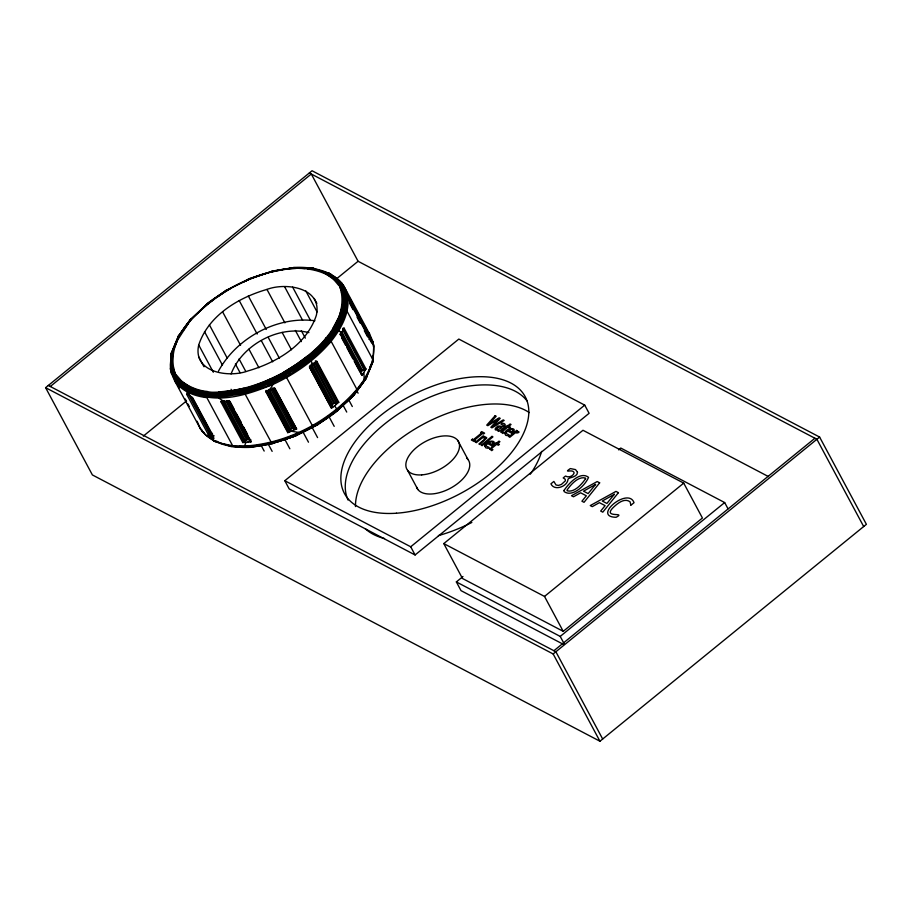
<?xml version="1.0" encoding="UTF-8"?>
<svg xmlns="http://www.w3.org/2000/svg" width="912" height="912" viewBox="0 0 912 912"><rect width="100%" height="100%" fill="white"/><g stroke="black" fill="none" stroke-linecap="round" stroke-linejoin="round"><path stroke-width="1.37" d="M315.085 425.448L312.85 426.827L317.524 424.912L337.714 410.24L334.522 405.806L331.58 408.12L330.988 407.55L309.578 367.502M293.128 267.934C261.835 271.035 231.979 284.088 207.754 304.038L190.893 319.405L178.421 336.106L171.388 352.944L170.476 368.676L171.41 373.27L174.648 380.749L200.378 428.754C211.481 444.68 232.241 448.145 250.401 447.347L251.598 446.891L248.075 446.435M372.529 358.621L372.643 355.965M349.319 399.331L353.4 395.443L365.872 378.742L372.905 361.893L373.133 356.512M171.034 356.843L171.388 352.944M170.989 357.926L170.35 364.8L171.41 373.27M189.924 321.355L189.947 320.021L190.893 319.405C176.734 334.852 166.839 358.199 177.281 378.172C207.765 406.957 256.625 387.349 288.226 370.466C314.366 353.446 344.599 328.708 343.083 294.394L337.885 282.355C320.762 264.104 293.219 266.395 270.967 272.084C247.642 278.377 225.674 289.321 206.602 304.118L226.769 289.925C212.952 300.048 197.676 310.753 187.017 325.037M198.713 344.975C192.443 372.541 228.958 378.172 248.087 370.888C276.541 362.691 306.626 344.873 316.339 315.324C322.609 287.759 286.094 282.139 266.954 289.412C238.511 297.608 208.426 315.427 198.713 344.975L213.328 372.244M313.261 363.022L334.522 402.694L331.672 404.814L330.988 407.55M229.379 289.172L226.769 289.925M317.524 424.912L317.125 423.806C341.168 408.508 364.697 388.398 373.145 360.16L347.096 311.288L344.69 309.271L341.362 309.02C334.077 337.497 307.697 358.051 283.609 372.29C259.111 385.708 231.317 394.223 203.365 391.852L202.806 396.207C226.404 401.816 251.199 393.357 273.019 384.419C295.032 374.182 315.449 359.989 331.124 341.316C341.624 328.012 351.063 311.072 347.141 293.584C340.438 271.879 313.899 266.224 293.892 267.49L270.967 272.084L271.525 271.149L294.519 267.706M353.981 395.238L356.866 389.31L366.521 376.633L366.35 378.172L353.981 395.238L347.449 400.858M272.54 388.022L293.812 427.682L289.628 429.518L287.804 432.676L296.651 428.971L294.428 427.648M251.21 441.02L250.88 441.978L242.774 442.548L220.841 401.645L221.434 400.835L243.367 441.739L242.774 442.548L246.593 439.584L250.219 439.333M269.188 389.264L290.461 428.925L289.583 431.98L267.695 390.473M373.544 347.107L372.883 341.578L369.645 334.088L343.915 286.094C337.839 277.1 327.556 271.787 316.988 270.203M272.403 271.343L248.839 278.776L244.405 281.466M288.956 430.133L287.804 432.676L265.871 391.772L269.416 390.347L273.019 384.419L244.769 393.3L222.551 396.948L222.471 392.57L244.074 388.216L245.191 394.235L271.89 443.506L295.454 436.061L299.888 433.382M179.333 336.528L177.783 338.204L177.943 336.676L190.323 319.599M175.001 346.663L179.14 335.707L172.721 351.656L172.094 366.134L177.281 378.172C186.014 385.24 196.114 390.564 207.48 391.476M372.905 361.893L373.795 345.203L370.58 337.736M231.067 373.966C242.216 344.85 278.525 325.139 308.917 332.595M361.779 375.459L365.997 369.018L344.075 328.115L341.989 331.979L338.443 331.17L339.88 326.941L336.038 324.809C342.08 311.288 344.873 295.967 337.885 282.355C325.709 270.75 308.86 268.048 292.695 267.957M273.326 442.753L272.768 443.688L250.401 447.347L244.484 446.093L229.448 445.9L231.705 446.538M171.148 354.677L177.27 339.469M245.978 442.4L244.484 446.093C287.485 443.392 328.753 421.72 356.866 389.31L331.124 341.316L310.878 359.887L290.483 374.114L286.596 377.557L312.326 425.562L317.125 423.806C290.62 438.763 260.273 449.491 229.448 445.9M369.599 368.095L371.081 364.412M250.88 441.978L229.163 400.585M218.458 371.15C236.539 337.885 277.134 315.791 314.914 320.75M333.097 328.001L338.227 318.368M326.12 337.679L324.273 341.122L327.727 343.801C339.538 329.722 349.239 312.577 347.141 293.584L349.991 302.545L371.925 343.448L371.013 338.147L349.079 297.244L349.729 300.379M177.92 339.549L190.893 319.405M341.989 331.979L339.845 334.556M354.711 393.3L346.685 401.725L349.296 398.875M293.117 430.51L294.998 427.694L273.725 388.033M177.726 337.394L189.821 320.614L207.206 303.833L189.947 320.021M177.783 338.204L179.402 335.958M183.449 330.338L188.305 323.6M366.578 377.454C345.488 411.095 309.499 432.869 271.89 443.506M178.421 336.106L171.125 353.788L170.498 369.634L175.868 382.071L186.892 391.134L202.806 396.207L222.551 396.948L218.755 398.099L224.044 401.497L228.958 401.075M365.872 378.742L373.145 360.16M250.914 439.835L247.277 439.356L244.359 442.48L245.909 439.88L243.367 441.739M200.013 310.798L207.206 303.833M343.482 404.483L336.539 410.799L347.278 401.28M354.346 394.828L337.098 411.016M365.997 369.018L362.452 370.306L360.229 372.518L354.244 361.357M336.539 410.799L343.642 404.449M334.522 405.806L338.785 402.26L316.852 361.357L309.305 366.966M365.336 370.306L362.452 370.306L360.97 371.526L340.37 333.097M45.6 387.668L312.052 170.761L819.614 437.065L866.4 524.332L599.948 741.239L92.386 474.935L45.6 387.668L553.162 653.972L599.948 741.239M50.285 386.494L311.3 174.01L358.085 261.277L768.542 476.623M143.332 436.096L186.287 401.132M337.166 278.308L358.085 261.277M309.647 367.217L331.58 408.12L331.033 405.806L333.062 406.969L331.672 404.814L333.86 403.036L338.785 402.26M284.806 480.715L458.816 339.07L584.717 405.122L589.106 413.307L415.097 554.963L289.184 488.9L284.806 480.715L410.708 546.778L415.097 554.963M410.708 546.778L584.717 405.122M443.779 543.598L582.985 430.27L683.715 483.121L702.422 518.016L563.217 631.343L462.498 578.493L443.779 543.598L544.51 596.437L563.217 631.343M563.65 644.488L461.027 590.645L456.353 581.924L462.977 576.532M618.587 449.855L620.787 448.054L724.664 502.558L728.004 508.782M544.51 596.437L683.715 483.121M456.353 581.924L560.219 636.416L724.664 502.558M553.915 650.723L814.929 438.25M553.162 653.972L819.614 437.065M368.972 339.389L371.013 338.147M312.588 364.903L310.878 359.887L307.298 356.261L288.226 370.466L290.483 374.114L267.934 385.514L266.407 381.501L270.647 378.845M335.399 411.643L321.811 421.31M247.597 442.286L249.808 440.656M371.572 363.193L372.358 362.623M186.618 394.178L191.828 396.914L213.761 437.817L208.552 435.081L186.618 394.178L187.849 393.368M217.079 441.26C214.069 442.822 212.051 439.288 211.584 436.802L213.442 435.469M207.719 303.81L214.48 299.09M216.737 297.517L223.508 292.798M337.702 410.719C312.269 430.384 282.013 444.212 249.785 447.131M219.131 295.602L231.443 288.01M283.609 372.29L295.921 364.709M317.33 424.069L319.565 422.689M192.546 397.529L211.823 433.474L208.552 435.081L212.485 433.348L209.532 435.674L211.618 434.5M212.781 435.047L210.547 436.255L212.963 440.074L222.004 443.631L232.606 445.649L206.864 397.655C194.587 396.161 181.727 391.522 174.648 380.749L175.868 382.071L177.281 378.172L188.738 386.152L186.789 390.085L188.613 395.341M226.746 290.062L249.341 279.095L243.105 282.241M291.35 431.251L298.76 432.413L294.576 435.195L295.26 436.039L317.547 424.775M173.953 376.36L173.28 376.69L174.614 379.175M314.845 268.937L313.397 268.219L307.572 268.823M296.651 428.971L274.717 388.056L269.416 390.347M290.461 428.925L294.998 427.694M286.607 438.729L295.522 435.811L274.626 442.343L286.607 438.729L298.68 433.861M211.584 436.802L214.172 435.856M250.618 278.662L271.115 271.776M331.33 274.774L329.129 273.235L326.314 274.159L337.885 282.355L341.783 283.073L347.153 295.511L343.083 294.394L341.407 292.114M335.206 402.409L335.901 402.203L314.629 362.531M261.664 445.079L264.263 444.566M343.414 328.206L344.075 328.115M283.917 269.496L296.218 268.402M218.834 391.898L231.135 390.803M256.272 445.706L259.008 445.466M224.044 401.497L220.841 401.645M361.004 374.273L363.158 374.171L360.97 373.715M293.265 267.581L314.161 268.436M299.33 268.367L304.973 268.573M239.309 446.424L251.598 446.891M230.132 446.401L251.028 447.268M371.663 341.282L372.883 341.578C375.961 354.722 370.922 368.003 364.173 379.164L363.922 372.883M312.588 268.299L330.771 274.01M213.533 440.827L230.405 446.128M204.265 432.653L202.51 431.764L201.438 429.278M316.852 361.357L315.86 361.106L337.793 402.01M309.328 172.984L816.89 439.276L863.687 526.543M48.313 385.457L555.875 651.761L602.672 739.016M213.351 437.509L209.35 433.907M329.129 273.235L340.028 282.196L345.329 294.485C346.081 338.261 302.123 366.67 267.045 383.416C238.784 394.007 200.264 404.13 176.05 380.03L170.749 367.741L172.094 366.134L173.633 368.186M328.183 273.258L338.968 282.139L344.223 294.314C344.975 337.668 301.427 365.815 266.68 382.402C238.682 392.89 200.537 402.91 176.552 379.039L171.296 366.863L171.935 352.226L172.721 351.656L173.223 353.548M208.54 434.249L213.875 438.626M210.718 437.144L212.884 438.911M207.537 435.332L215.164 441.602M333.256 278.924L338.329 284.966M366.989 330.931L369.645 334.088L368.425 332.766L368.482 333.781M176.723 375.334L181.796 381.376M189.65 395.888L187.234 392.08L209.783 434.272M457.767 440.45L468.004 459.534M560.219 636.416L564.232 643.895M348.669 299.045L369.941 338.705M349.695 303.434L353.024 309.635M357.014 317.08L360.331 323.27M364.321 330.714L367.639 336.904M342.741 328.377L364.675 369.28M342.718 329.859L363.991 369.52M341.852 331.877L362.452 370.306M341.077 332.435L361.676 370.865M340.438 334.556L362.372 375.459M341.624 337.805L345.602 345.249M346.936 347.723L352.921 358.883M407.607 470.375L417.833 489.47M314.218 298.452L316.874 303.411M305.782 290.86L317.08 311.938M356.752 390.701L358.097 393.209M292.638 287.12L310.582 320.591M348.943 400.254L352.306 406.524M284.669 286.824L302.613 320.294M342.695 404.54L346.731 412.064M301.336 330.68L305.326 338.124M315.267 361.084L337.201 401.998M295.385 330.463L301.359 341.612M313.261 364.606L333.86 403.036M311.368 364.196L332.641 403.856M310.399 365.153L331.672 404.814M310.034 365.644L331.307 405.316M309.601 366.624L330.862 406.296M266.954 289.412L284.909 322.882M328.822 416.317L334.202 426.349M282.127 332.401L291.43 349.752M248.326 295.99L266.27 329.46M268.185 337.315L279.482 358.393M312.2 427.557L317.581 437.6M261.379 340.757L272.677 361.825M239.229 300.584L257.173 334.054M303.103 432.163L308.484 442.195M274.66 388.341L295.933 428.002M272.54 389.367L293.151 427.796M270.511 388.569L291.783 428.241M248.942 349.171L258.917 367.764M268.367 389.857L289.628 429.518M266.19 390.382L288.112 431.285M287.907 431.775L265.973 390.872L265.871 391.772M222.608 311.836L240.551 345.295M284.476 438.729L289.856 448.772M239.069 358.918L245.716 371.321M235.399 364.002L240.05 372.677M209.407 324.866L227.35 358.336M268.105 443.825L272.141 451.36M204.505 331.66L222.448 365.131M231.055 389.287L232.389 391.772M261.482 446.036L264.172 451.064M229.949 401.36L233.928 408.793M236.265 413.307L241.247 422.427M243.572 426.941L247.562 434.374M229.813 401.998L249.751 439.185M228 400.699L248.6 439.117M226.678 400.938L247.277 439.356M225.994 401.166L246.593 439.584M223.976 400.573L245.248 440.234M222.904 401.314L244.177 440.975M198.668 356.843L203.992 366.749M188.522 393.038L210.455 433.941M211.06 436.529L212.963 440.074L205.69 435.07L200.378 428.754L197.152 421.264M175.948 381.649L179.265 387.851M185.25 399L186.572 401.485M187.906 403.959L189.24 406.444M370.078 337.497L371.686 341.202M369.839 338.5L370.899 340.963M340.985 282.515L346.332 294.895C347.096 338.99 302.807 367.604 267.467 384.476C239.001 395.147 200.207 405.338 175.822 381.068L170.476 368.676M335.901 402.203L335.969 404.632M171.205 356.752A97.003 51.836 -28.2 0 1 171.764 354.358M173.269 349.49A97.003 51.836 -28.2 0 1 175.309 344.519M175.902 343.265A97.003 51.836 -28.2 0 1 177.566 340.028M541.625 451.372A102.497 54.766 -28.2 0 1 530.282 474.217M471.846 522.451A102.497 54.766 -28.2 0 1 438.398 535.606M384.522 538.536A102.497 54.766 -28.2 0 1 365.233 528.675M355.498 506.559A102.497 54.766 -28.2 0 1 422.997 424.399A102.497 54.766 -28.2 0 1 529.313 412.6M466.545 458.018A29.287 15.652 -28.2 0 1 451.942 487.384A29.287 15.652 -28.2 0 1 416.556 487.054M348.076 500.072A102.497 54.766 -28.2 0 1 410.993 406.285A102.497 54.766 -28.2 0 1 527.011 400.892M564.049 490.417L564.049 491.522C572.405 497.872 585.458 485.15 588.536 477.329C580.18 470.82 568.609 483.554 564.049 490.417M484.739 445.888L485.777 447.838L488.342 448.305C492.252 446.8 482.334 446.971 487.829 443.665L491.728 445.706C499.89 439.538 485.594 439.675 484.739 445.888M489.881 449.137L491.75 450.631L492.925 449.673L491.465 449.08L492.035 448.088L496.618 444.338L498.351 445.25L499.434 444.372L497.701 443.46L499.924 441.647L498.978 441.146L496.755 442.97L496.117 442.628L489.881 449.137M501.007 431.992L502.865 433.485L504.04 432.527L502.58 431.935L503.15 430.943L507.733 427.192L509.477 428.104L510.56 427.226L508.816 426.314L511.051 424.502L510.104 424L507.87 425.813L507.232 425.482L501.007 431.992M504.712 433.394L505.75 435.332L508.326 435.811C512.236 434.306 502.318 434.465 507.813 431.159L511.7 433.2C519.874 427.044 505.579 427.169 504.712 433.394M503.937 425.402C502.808 428.378 498.454 424 496.516 427.226A3.568 1.904 -28.2 0 0 495.387 428.537L495.227 428.936A3.169 1.687 -28.2 0 0 495.455 429.917L498.613 430.236L497.792 430.909L498.727 431.41C501.201 430.213 509.637 424.012 502.307 423.122L500.984 424.205L503.937 425.402M630.671 504.313L630.694 505.408L634.022 502.706C628.345 486.484 591.455 516.967 616.113 517.275C626.612 511.78 603.322 518.278 612.454 508.315C616.626 504.131 624.07 497.359 630.055 501.794L630.671 504.313M577.49 472.188C577.684 477.66 567.788 477.375 567.994 479.37C567.595 486.381 554.314 491.522 550.928 483.816L553.858 481.433L556.024 484.99L558.452 485.423L561.393 484.454L565.44 480.749L565.132 479.153L563.194 477.922L565.497 476.053C568.438 477.968 573.135 476.292 574.138 472.94L573.796 472.085C571.949 469.03 562.989 473.533 570.331 468.574L575.518 469.589L577.49 472.188M486.666 437.954L479.837 444.475L478.891 443.984L484.272 439.55L484.842 438.136A2.998 1.607 -28.2 0 0 483.577 437.771L482.163 437.942L476.372 442.662L475.426 442.16L483.189 435.845L484.124 436.346L483.269 437.042L485.537 436.882L486.666 437.954M493.107 442.662L491.807 444.406L488.832 442.844L491.773 441.716L493.107 442.662M513.091 430.156L511.78 431.9L508.816 430.35L511.757 429.21L513.091 430.156M585.584 478.697C581.833 484.169 574.332 492.845 567.184 490.793L566.99 490.12C570.787 484.66 578.242 476.041 585.39 478.048L585.584 478.697M497.051 428.184L496.915 429.016L498.362 429.541L501.851 427.603L499.309 426.964L497.051 428.184M599.651 482.836L584.022 502.318L581.924 501.212L586.336 495.797L580.625 492.799L573.488 496.789L571.482 495.729L597.2 481.547L599.651 482.836M618.427 492.685L602.798 512.168L600.689 511.062L605.112 505.647L599.401 502.649L592.264 506.639L590.246 505.579L615.976 491.397L618.427 492.685M595.57 484.443L588.137 493.597L583.52 491.18L595.57 484.443M614.346 494.293L606.913 503.447L602.296 501.03L614.346 494.293M495.159 415.69L486.734 425.117L487.829 425.687L497.906 419.474L490.838 427.261L491.967 427.853L504.176 420.421L503.207 419.908L493.027 426.189L500.198 418.334L499.183 417.799L489.094 424.012L496.185 416.225L495.159 415.69M472.427 439.174L471.367 440.029L474.274 441.556L475.334 440.701L474.377 440.2L482.608 433.496L483.565 433.998L484.614 433.143L481.707 431.615L480.658 432.47L481.616 432.972L473.385 439.675L472.427 439.174M491.99 436.381L481.183 445.181L482.129 445.683L492.936 436.882L491.99 436.381M516.671 430.43L508.919 436.745L509.865 437.247L515.371 432.767C518.244 433.816 521.436 430.863 516.466 431.866L517.617 430.931L516.671 430.43M421.72 474.878A29.287 15.652 -28.2 0 0 459.386 444.201A29.287 15.652 -28.2 0 0 416.944 447.154A29.287 15.652 -28.2 0 0 421.72 474.878M396.446 513.217A102.497 54.766 -28.2 0 0 528.31 405.874A102.497 54.766 -28.2 0 0 379.745 416.191A102.497 54.766 -28.2 0 0 396.446 513.217"/></g></svg>
